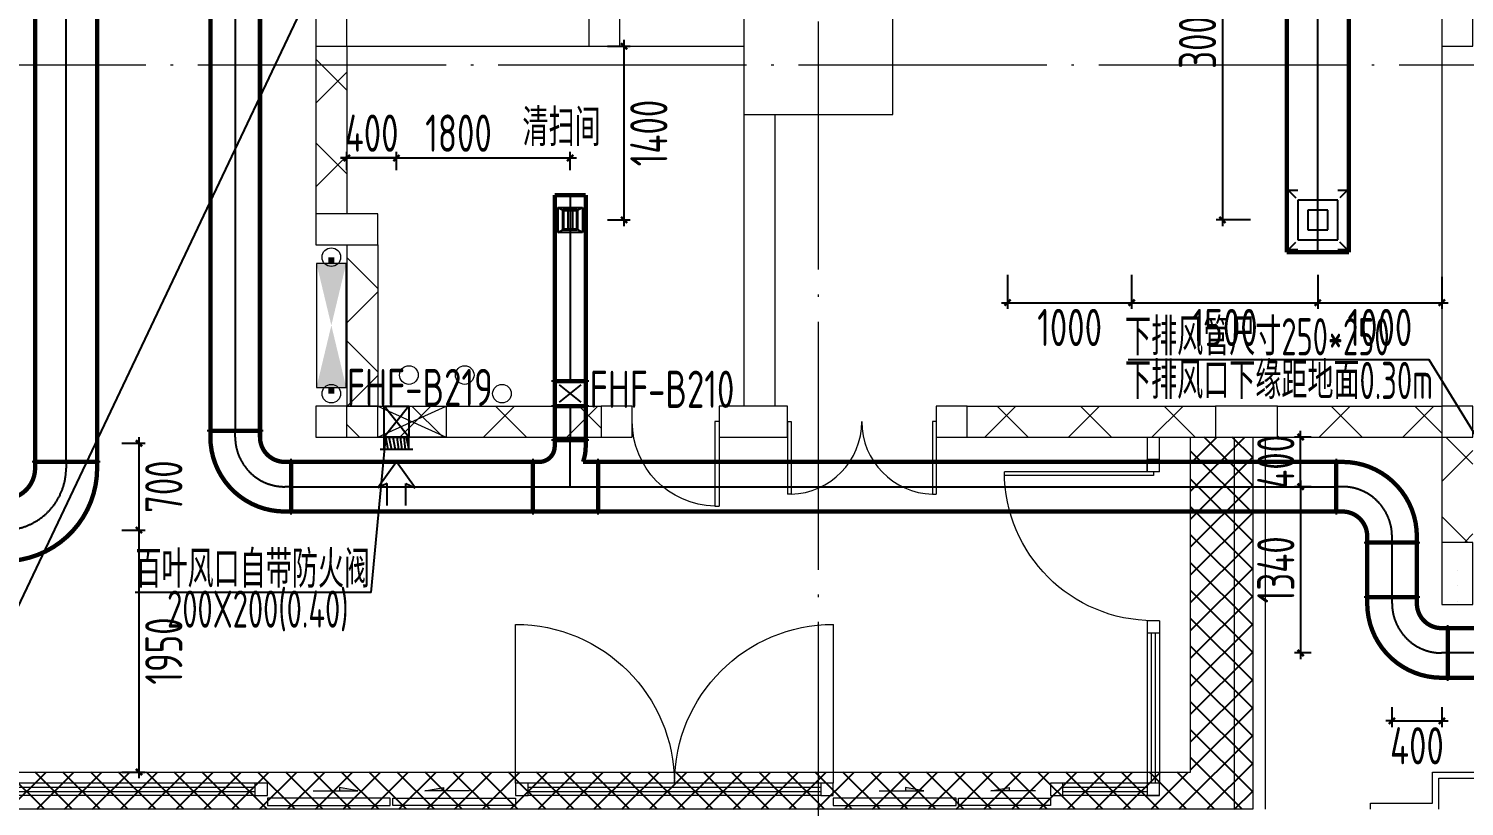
# Model space of a CAD drawing. Extents: x 4 to 13611208, y -605838 to 574722.
# Drawn here: x 13432533 to 13444103, y -14936 to -8669 of the extents above; entities that cross this region are included whole.
import ezdxf

# ---------------------------------------------------------------- set-up
doc = ezdxf.new("R2010")
doc.units = 0
doc.header["$LTSCALE"] = 1000
doc.header["$MEASUREMENT"] = 0
doc.linetypes.add('CENTER2', pattern=[28.575, 19.05, -3.175, 3.175, -3.175])
doc.linetypes.add('DOTE', pattern=[2.42, 2, -0.2, 0.02, -0.2])
doc.layers.add('0标记', color=1, linetype='Continuous', plot=False)
for name, color, linetype in [('DUCT-K-P中心线', 5, 'CENTER2'), ('DUCT-K-P标注', 7, 'Continuous'), ('DUCT-K-P法兰', 2, 'Continuous'), ('DUCT-K-P管', 191, 'Continuous'), ('DUCT-K-P管端线', 2, 'Continuous'), ('DUCT-K-S中心线', 5, 'CENTER2'), ('DUCT-K-S标注', 7, 'Continuous'), ('DUCT-K-S管', 40, 'Continuous'), ('DUCT-K-S风口', 7, 'Continuous'), ('DUCT-X-P中心线', 5, 'CENTER2'), ('DUCT-X-P标注', 7, 'Continuous'), ('DUCT-X-P法兰', 2, 'Continuous'), ('DUCT-X-P管', 31, 'Continuous'), ('DUCT-X-P管端线', 2, 'Continuous'), ('DUCT-X-P阀门', 7, 'Continuous'), ('DUCT-X-P风口', 7, 'Continuous'), ('DUCT-X-S标注', 7, 'Continuous'), ('DUCT-X-S风口', 7, 'Continuous')]:
    doc.layers.add(name, color=color, linetype=linetype)
for name, color, linetype, lineweight in [('GPS-消防', 8, 'Continuous', 13), ('PSD', 8, 'Continuous', 5), ('建筑底图', 8, 'Continuous', 13)]:
    doc.layers.add(name, color=color, linetype=linetype, lineweight=lineweight)
doc.styles.add('C', font='HZTXT_E', dxfattribs={"width": 0.7, "bigfont": 'HZTXT'})
doc.styles.add('du', font='gbenor.shx', dxfattribs={"width": 0.8, "bigfont": 'hztxt.shx'})
doc.dimstyles.new('67', dxfattribs={"dimscale": 100, "dimtxt": 3, "dimasz": 0.5, "dimexe": 0.5, "dimexo": 2, "dimgap": 0.5, "dimtad": 2, "dimdec": 0, "dimrnd": 5, "dimzin": 0, "dimdsep": 46, "dimtxsty": 'du', "dimblk": 'ARCHTICK', "dimcen": 0, "dimdle": 0.5, "dimclrd": 256, "dimclre": 256, "dimclrt": 256, "dimazin": 0, "dimtfac": 1, "dimtdec": 0, "dimtix": 1, "dimtmove": 2, "dimatfit": 3, "dimfxl": 100, "dimtolj": 1, "dimtzin": 0, "dimlwd": -1, "dimlwe": -1, "dimarcsym": 0})
pattern_1 = [(45, (0, 0), (-336.759605, 336.759605), []), (135, (0, 0), (-336.759605, -336.759605), [])]

# ---------------------------------------------------------------- blocks, each defined once
blk = doc.blocks.new('A$C73EC19F2')
at = {"layer": 'GPS-消防'}
h = blk.add_hatch(color=256, dxfattribs=at)
h.paths.add_polyline_path([(-120, 0), (0, 500), (-240, 500)])
h.paths.add_polyline_path([(-240, -500), (0, -500), (-120, 0)])
blk.add_lwpolyline([(-240, 500), (-240, -500), (0, -500), (0, 500)], close=True, dxfattribs=at)
at = {"layer": 'GPS-消防', "const_width": 50}
for points in [[(-120, 500), (-120, 550)], [(-120, -550), (-120, -500)]]:
    blk.add_lwpolyline(points, dxfattribs=at)
at = {"layer": 'GPS-消防'}
for centre in [(-120, 550), (-120, -550)]:
    blk.add_circle(centre, 75, dxfattribs=at)
blk = doc.blocks.new('新块')
at = {"layer": 'PSD', "color": 8}
for p, q in [((-1630, 60), (-1270, 60)), ((-1270, 60), (-1418, 34)), ((-1418, 34), (-1418, 60)), ((-730, 60), (-582, 34)), ((-370, 60), (-730, 60)), ((-582, 34), (-582, 60))]:
    blk.add_line(p, q, dxfattribs=at)
for points in [[(-2000, 180), (-1010, 180), (-1010, 120), (-2000, 120)], [(0, 180), (-990, 180), (-990, 120), (0, 120)]]:
    blk.add_lwpolyline(points, close=True, dxfattribs=at)
for points in [[(-1418, 34), (-1418, 60), (-1270, 60)], [(-582, 34), (-582, 60), (-730, 60)]]:
    blk.add_solid(points, dxfattribs=at)
blk = doc.blocks.new('PSD')
at = {"layer": 'PSD', "color": 8}
for p, q in [((131442, 4268), (129082, 4268)), ((129082, 4235), (131442, 4235)), ((129082, 4201), (131442, 4201)), ((131442, 4168), (129082, 4168)), ((133542, 4168), (133542, 2888)), ((136002, 4268), (133642, 4268)), ((133642, 4235), (136002, 4235)), ((133642, 4201), (136002, 4201)), ((136002, 4168), (133642, 4168)), ((136103, 4168), (136103, 2888)), ((136472, 4228), (136832, 4228)), ((136685, 4202), (136685, 4228)), ((136832, 4228), (136685, 4202)), ((137732, 4228), (137372, 4228)), ((137372, 4228), (137520, 4202)), ((137520, 4202), (137520, 4228)), ((138732, 4268), (137953, 4268)), ((137953, 4235), (138632, 4235)), ((137953, 4201), (138632, 4201)), ((138732, 4168), (137953, 4168)), ((138632, 2860), (138632, 4168)), ((138666, 4168), (138666, 2958)), ((138699, 4168), (138699, 2958)), ((138732, 2860), (138732, 4168)), ((138732, 2958), (138632, 2958)), ((138632, 2858), (138632, 2958)), ((138732, 2858), (138732, 2958)), ((138732, 2858), (138632, 2858)), ((138682, 1658), (137482, 1658)), ((138682, 1689), (137483, 1689)), ((138632, 1658), (138632, 1558)), ((138732, 1658), (138632, 1658)), ((138632, 1378), (138632, 1658)), ((138732, 1658), (138632, 1658)), ((138682, 1658), (138682, 1689)), ((138732, 1658), (138732, 1558)), ((138732, 1658), (138732, 1378)), ((138732, 1558), (138632, 1558))]:
    blk.add_line(p, q, dxfattribs=at)
for points in [[(136102, 4348), (137092, 4348), (137092, 4288), (136102, 4288)], [(137852, 4348), (137112, 4348), (137112, 4288), (137852, 4288)], [(131542, 4168), (131442, 4168), (131442, 4268), (131542, 4268)], [(133643, 4168), (133542, 4168), (133542, 4268), (133643, 4268)], [(136102, 4168), (136002, 4168), (136002, 4268), (136102, 4268)], [(137953, 4168), (137852, 4168), (137852, 4268), (137953, 4268)], [(138732, 4168), (138632, 4168), (138632, 4268), (138732, 4268)]]:
    blk.add_lwpolyline(points, close=True, dxfattribs=at)
for centre, radius, start, end in [((133542, 4168), 1280, 270, 0), ((136103, 4168), 1280, 180, 270), ((138682, 1658), 1200, 90, 180)]:
    blk.add_arc(centre, radius, start, end, dxfattribs=at)
for points in [[(136685, 4202), (136685, 4228), (136832, 4228)], [(137520, 4202), (137520, 4228), (137372, 4228)]]:
    blk.add_solid(points, dxfattribs=at)
at = {"color": 8, "xscale": -1}
blk.add_blockref('新块', (131542, 4168), dxfattribs=at)
blk = doc.blocks.new('$DorLib2D$00000002')
for p, q in [((-0.5, 0), (-0.5, 0.4875)), ((-0.475, 0.4875), (-0.5, 0.4875)), ((-0.475, 0), (-0.475, 0.4875)), ((0.475, 0), (0.475, 0.4875)), ((0.475, 0.4875), (0.5, 0.4875)), ((0.5, 0), (0.5, 0.4875)), ((-0.5, 0), (-0.475, 0)), ((0.5, 0), (0.475, 0))]:
    blk.add_line(p, q)
at = {"lineweight": 13}
for centre, start, end in [((-0.4875, 0), 0, 88.53072), ((0.4875, 0), 91.46928, 180)]:
    blk.add_arc(centre, 0.4875, start, end, dxfattribs=at)
blk = doc.blocks.new('_FZH')
blk.add_lwpolyline([(-0.5, -0.5), (0.5, -0.5), (0.5, 0.5), (-0.5, 0.5)], close=True)
blk = doc.blocks.new('$DorLib2D$00000001')
for p, q in [((0.45, 0.975), (0.5, 0.975)), ((0.45, 0), (0.45, 0.975)), ((0.5, 0), (0.5, 0.975)), ((0.5, 0), (0.45, 0))]:
    blk.add_line(p, q)
at = {"lineweight": 13}
blk.add_arc((0.475, 0), 0.975, 91.4693, 180, dxfattribs=at)
blk = doc.blocks.new('_ArchTick')
at = {"color": 0, "linetype": 'ByBlock', "const_width": 0.4}
blk.add_lwpolyline([(-0.5, -0.5), (0.5, 0.5)], dxfattribs=at)
blk = doc.blocks.new('*D154')
at = {"layer": 'DUCT-X-P标注', "transparency": 16777216}
for p, q in [((13435097, -9711), (13435047, -9711)), ((13435097, -9810), (13435097, -9661)), ((13435497, -9711), (13435097, -9711)), ((13435497, -9810), (13435497, -9661)), ((13435497, -9711), (13435547, -9711))]:
    blk.add_line(p, q, dxfattribs=at)
at = {"layer": 'DUCT-X-P标注', "transparency": 16777216, "xscale": 50, "yscale": 50, "zscale": 50}
blk.add_blockref('_ArchTick', (13435097, -9711), dxfattribs=at)
at = {"layer": 'DUCT-X-P标注', "transparency": 16777216, "xscale": 50, "yscale": 50, "zscale": 50, "rotation": 180}
blk.add_blockref('_ArchTick', (13435497, -9711), dxfattribs=at)
at = {"layer": 'DUCT-X-P标注', "transparency": 16777216, "insert": (13435297, -9511), "char_height": 300, "attachment_point": 5, "style": 'du'}
blk.add_mtext('\\A1;400', dxfattribs=at)
blk = doc.blocks.new('*D155')
at = {"layer": 'DUCT-X-P标注', "transparency": 16777216}
for p, q in [((13437331, -10260), (13437331, -8760)), ((13437197, -8810), (13437381, -8810)), ((13437197, -10210), (13437381, -10210))]:
    blk.add_line(p, q, dxfattribs=at)
at = {"layer": 'DUCT-X-P标注', "transparency": 16777216, "xscale": 50, "yscale": 50, "zscale": 50}
for p, rotation in [((13437331, -8810), 90), ((13437331, -10210), 270)]:
    blk.add_blockref('_ArchTick', p, dxfattribs=dict(at, rotation=rotation))
at = {"layer": 'DUCT-X-P标注', "transparency": 16777216, "insert": (13437531, -9510), "char_height": 300, "attachment_point": 5, "rotation": 90, "style": 'du'}
blk.add_mtext('\\A1;1400', dxfattribs=at)
blk = doc.blocks.new('*D691')
at = {"layer": 'DUCT-X-P标注', "transparency": 16777216}
for p, q in [((13435047, -9711), (13436947, -9711)), ((13435097, -9810), (13435097, -9661)), ((13436897, -9810), (13436897, -9661))]:
    blk.add_line(p, q, dxfattribs=at)
at = {"layer": 'DUCT-X-P标注', "transparency": 16777216, "xscale": 50, "yscale": 50, "zscale": 50, "rotation": 180}
blk.add_blockref('_ArchTick', (13435097, -9711), dxfattribs=at)
at = {"layer": 'DUCT-X-P标注', "transparency": 16777216, "xscale": 50, "yscale": 50, "zscale": 50}
blk.add_blockref('_ArchTick', (13436897, -9711), dxfattribs=at)
at = {"layer": 'DUCT-X-P标注', "transparency": 16777216, "insert": (13435997, -9511), "char_height": 300, "attachment_point": 5, "style": 'du'}
blk.add_mtext('\\A1;1800', dxfattribs=at)
blk = doc.blocks.new('*D692')
at = {"layer": 'DUCT-X-P标注', "transparency": 16777216}
for p, q in [((13442784, -11960), (13442784, -11910)), ((13442870, -11960), (13442734, -11960)), ((13442784, -12360), (13442784, -11960)), ((13442870, -12360), (13442734, -12360)), ((13442784, -12360), (13442784, -12410))]:
    blk.add_line(p, q, dxfattribs=at)
at = {"layer": 'DUCT-X-P标注', "transparency": 16777216, "xscale": 50, "yscale": 50, "zscale": 50}
for p, rotation in [((13442784, -11960), 270), ((13442784, -12360), 90)]:
    blk.add_blockref('_ArchTick', p, dxfattribs=dict(at, rotation=rotation))
at = {"layer": 'DUCT-X-P标注', "transparency": 16777216, "insert": (13442584, -12160), "char_height": 300, "attachment_point": 5, "rotation": 90, "style": 'du'}
blk.add_mtext('\\A1;400', dxfattribs=at)
blk = doc.blocks.new('*D693')
at = {"layer": 'DUCT-X-P标注', "transparency": 16777216}
for p, q in [((13442870, -12360), (13442734, -12360)), ((13442784, -12310), (13442784, -13750)), ((13442870, -13700), (13442734, -13700))]:
    blk.add_line(p, q, dxfattribs=at)
at = {"layer": 'DUCT-X-P标注', "transparency": 16777216, "xscale": 50, "yscale": 50, "zscale": 50}
for p, rotation in [((13442784, -12360), 90), ((13442784, -13700), 270)]:
    blk.add_blockref('_ArchTick', p, dxfattribs=dict(at, rotation=rotation))
at = {"layer": 'DUCT-X-P标注', "transparency": 16777216, "insert": (13442584, -13030), "char_height": 300, "attachment_point": 5, "rotation": 90, "style": 'du'}
blk.add_mtext('\\A1;1340', dxfattribs=at)
blk = doc.blocks.new('*D694')
at = {"layer": 'DUCT-X-P标注', "transparency": 16777216}
for p, q in [((13443520, -14137), (13443520, -14298)), ((13443922, -14137), (13443922, -14298)), ((13443520, -14248), (13443470, -14248)), ((13443520, -14248), (13443922, -14248)), ((13443922, -14248), (13443972, -14248))]:
    blk.add_line(p, q, dxfattribs=at)
at = {"layer": 'DUCT-X-P标注', "transparency": 16777216, "xscale": 50, "yscale": 50, "zscale": 50}
blk.add_blockref('_ArchTick', (13443520, -14248), dxfattribs=at)
at = {"layer": 'DUCT-X-P标注', "transparency": 16777216, "xscale": 50, "yscale": 50, "zscale": 50, "rotation": 180}
blk.add_blockref('_ArchTick', (13443922, -14248), dxfattribs=at)
at = {"layer": 'DUCT-X-P标注', "transparency": 16777216, "insert": (13443721, -14448), "char_height": 300, "attachment_point": 5, "style": 'du'}
blk.add_mtext('\\A1;400', dxfattribs=at)
blk = doc.blocks.new('*D701')
at = {"layer": 'DUCT-K-P标注', "transparency": 16777216}
for p, q in [((13433285, -12010), (13433472, -12010)), ((13433422, -11960), (13433422, -12760)), ((13433285, -12710), (13433472, -12710))]:
    blk.add_line(p, q, dxfattribs=at)
at = {"layer": 'DUCT-K-P标注', "transparency": 16777216, "xscale": 50, "yscale": 50, "zscale": 50}
for p, rotation in [((13433422, -12010), 90), ((13433422, -12710), 270)]:
    blk.add_blockref('_ArchTick', p, dxfattribs=dict(at, rotation=rotation))
at = {"layer": 'DUCT-K-P标注', "transparency": 16777216, "insert": (13433622, -12360), "char_height": 300, "attachment_point": 5, "rotation": 90, "style": 'du'}
blk.add_mtext('\\A1;700', dxfattribs=at)
blk = doc.blocks.new('*D702')
at = {"layer": 'DUCT-K-P标注', "transparency": 16777216}
for p, q in [((13433285, -12710), (13433472, -12710)), ((13433422, -12660), (13433422, -14710)), ((13433285, -14660), (13433472, -14660))]:
    blk.add_line(p, q, dxfattribs=at)
at = {"layer": 'DUCT-K-P标注', "transparency": 16777216, "xscale": 50, "yscale": 50, "zscale": 50}
for p, rotation in [((13433422, -12710), 90), ((13433422, -14660), 270)]:
    blk.add_blockref('_ArchTick', p, dxfattribs=dict(at, rotation=rotation))
at = {"layer": 'DUCT-K-P标注', "transparency": 16777216, "insert": (13433622, -13685), "char_height": 300, "attachment_point": 5, "rotation": 90, "style": 'du'}
blk.add_mtext('\\A1;1950', dxfattribs=at)
blk = doc.blocks.new('*D708')
at = {"layer": 'DUCT-K-S标注', "transparency": 16777216}
for p, q in [((13440422, -10654), (13440422, -10927)), ((13441422, -10654), (13441422, -10927)), ((13440372, -10877), (13441472, -10877))]:
    blk.add_line(p, q, dxfattribs=at)
at = {"layer": 'DUCT-K-S标注', "transparency": 16777216, "xscale": 50, "yscale": 50, "zscale": 50, "rotation": 180}
blk.add_blockref('_ArchTick', (13440422, -10877), dxfattribs=at)
at = {"layer": 'DUCT-K-S标注', "transparency": 16777216, "xscale": 50, "yscale": 50, "zscale": 50}
blk.add_blockref('_ArchTick', (13441422, -10877), dxfattribs=at)
at = {"layer": 'DUCT-K-S标注', "transparency": 16777216, "insert": (13440922, -11077), "char_height": 300, "attachment_point": 5, "style": 'du'}
blk.add_mtext('\\A1;1000', dxfattribs=at)
blk = doc.blocks.new('*D709')
at = {"layer": 'DUCT-K-S标注', "transparency": 16777216}
for p, q in [((13441422, -10654), (13441422, -10927)), ((13442922, -10654), (13442922, -10927)), ((13441372, -10877), (13442972, -10877))]:
    blk.add_line(p, q, dxfattribs=at)
at = {"layer": 'DUCT-K-S标注', "transparency": 16777216, "xscale": 50, "yscale": 50, "zscale": 50, "rotation": 180}
blk.add_blockref('_ArchTick', (13441422, -10877), dxfattribs=at)
at = {"layer": 'DUCT-K-S标注', "transparency": 16777216, "xscale": 50, "yscale": 50, "zscale": 50}
blk.add_blockref('_ArchTick', (13442922, -10877), dxfattribs=at)
at = {"layer": 'DUCT-K-S标注', "transparency": 16777216, "insert": (13442172, -11077), "char_height": 300, "attachment_point": 5, "style": 'du'}
blk.add_mtext('\\A1;1500', dxfattribs=at)
blk = doc.blocks.new('*D2071')
at = {"layer": 'DUCT-K-S标注', "transparency": 16777216}
for p, q in [((13442922, -10670), (13442922, -10927)), ((13443922, -10670), (13443922, -10927)), ((13442872, -10877), (13443972, -10877))]:
    blk.add_line(p, q, dxfattribs=at)
at = {"layer": 'DUCT-K-S标注', "transparency": 16777216, "xscale": 50, "yscale": 50, "zscale": 50, "rotation": 180}
blk.add_blockref('_ArchTick', (13442922, -10877), dxfattribs=at)
at = {"layer": 'DUCT-K-S标注', "transparency": 16777216, "xscale": 50, "yscale": 50, "zscale": 50}
blk.add_blockref('_ArchTick', (13443922, -10877), dxfattribs=at)
at = {"layer": 'DUCT-K-S标注', "transparency": 16777216, "insert": (13443422, -11077), "char_height": 300, "attachment_point": 5, "style": 'du'}
blk.add_mtext('\\A1;1000', dxfattribs=at)
blk = doc.blocks.new('*D2073')
at = {"layer": 'DUCT-K-S标注', "transparency": 16777216}
for p, q in [((13442153, -7160), (13442153, -10260)), ((13442379, -7210), (13442103, -7210)), ((13442379, -10210), (13442103, -10210))]:
    blk.add_line(p, q, dxfattribs=at)
at = {"layer": 'DUCT-K-S标注', "transparency": 16777216, "xscale": 50, "yscale": 50, "zscale": 50}
for p, rotation in [((13442153, -7210), 90), ((13442153, -10210), 270)]:
    blk.add_blockref('_ArchTick', p, dxfattribs=dict(at, rotation=rotation))
at = {"layer": 'DUCT-K-S标注', "transparency": 16777216, "insert": (13441953, -8710), "char_height": 300, "attachment_point": 5, "rotation": 90, "style": 'du'}
blk.add_mtext('\\A1;3000', dxfattribs=at)
blk = doc.blocks.new('$风口$00000108')
for p, q in [((-250, 135), (-190, 75)), ((-250, -135), (-250, 135)), ((200, 25), (-190, 25)), ((250, 135), (200, 75)), ((250, 135), (250, -135)), ((-250, -135), (-190, -75)), ((250, -135), (-250, -135)), ((200, -25), (-190, -25)), ((200, -75), (250, -135))]:
    blk.add_line(p, q)
at = {"linetype": 'Continuous'}
blk.add_line((250, 135), (-250, 135), dxfattribs=at)
at = {"lineweight": 40}
for p, q in [((-190, 75), (200, 75)), ((-190, -75), (-190, 75)), ((200, 75), (200, -75)), ((-190, -75), (200, -75))]:
    blk.add_line(p, q, dxfattribs=at)
blk = doc.blocks.new('$风口$00000149')
for p, q in [((100, 262), (100, -262)), ((408, 301), (200, 0)), ((373, 150), (408, 301)), ((0, -200), (0, 200)), ((0, 158), (100, 200)), ((100, 200), (0, 200)), ((0, 118), (100, 140)), ((552, 150), (373, 150)), ((0, 58), (100, 85)), ((0, 3), (100, 31)), ((200, 0), (408, -301)), ((0, -61), (100, -23)), ((0, -123), (100, -78)), ((100, -132), (0, -174)), ((100, -200), (0, -200)), ((552, -150), (373, -150)), ((373, -150), (408, -301))]:
    blk.add_line(p, q)
blk = doc.blocks.new('$风口$00000060')
for p, q in [((-300, 300), (-200, 300)), ((-300, 200), (-300, 300)), ((-300, 300), (-223, 223)), ((200, 300), (300, 300)), ((300, 300), (223, 223)), ((300, 300), (300, 200)), ((-300, -300), (-300, -200)), ((-300, -300), (-223, -223)), ((300, -300), (223, -223)), ((300, -200), (300, -300)), ((-200, -300), (-300, -300)), ((300, -300), (200, -300))]:
    blk.add_line(p, q)
at = {"color": 0}
for p, q in [((-200, 200), (-200, -200)), ((200, 200), (-200, 200)), ((200, -200), (200, 200)), ((-100, 100), (-100, -100)), ((100, 100), (-100, 100)), ((100, -100), (100, 100)), ((-100, -100), (100, -100)), ((-200, -200), (200, -200))]:
    blk.add_line(p, q, dxfattribs=at)

msp = doc.modelspace()

# ---------------------------------------------------------------- hatches: boundary and pattern name
at = {"layer": '建筑底图'}
h = msp.add_hatch(dxfattribs=at)
h.set_pattern_fill('ANSI37', color=8, scale=300, style=0)
h.set_pattern_definition(pattern_1)
h.paths.add_polyline_path([(13434847.4, -10160.3), (13435097.4, -10160.3), (13435097.4, -8810.3), (13434847.4, -8810.3)])
h = msp.add_hatch(dxfattribs=at)
h.set_pattern_fill('ANSI37', color=8, scale=300, style=0)
h.set_pattern_definition(pattern_1)
h.paths.add_polyline_path([(13435347.4, -10410.3), (13435097.4, -10410.3), (13435097.4, -11710.3), (13435347.4, -11710.3)])
h = msp.add_hatch(dxfattribs=at)
h.set_pattern_fill('ANSI37', color=8, scale=300, style=0)
h.set_pattern_definition(pattern_1)
h.paths.add_polyline_path([(13437147.4, -11960.3), (13437147.4, -11710.3), (13435097.4, -11710.3), (13435097.4, -11960.3)])
h = msp.add_hatch(dxfattribs=at)
h.set_pattern_fill('ANSI37', color=8, scale=300, style=0)
h.set_pattern_definition(pattern_1)
h.paths.add_polyline_path([(13442347.4, -11960.3), (13442097.4, -11960.3), (13442097.4, -11710.3), (13440097.4, -11710.3), (13440097.4, -11960.3)])
h = msp.add_hatch(dxfattribs=at)
h.set_pattern_fill('ANSI37', color=8, scale=300, style=0)
h.set_pattern_definition(pattern_1)
h.paths.add_polyline_path([(13443922.4, -11960.3), (13443922.4, -11710.3), (13442597.4, -11710.3), (13442597.4, -11960.3)])
at = {"layer": '建筑底图', "lineweight": -3}
h = msp.add_hatch(dxfattribs=at)
h.set_pattern_fill('ANSI37', color=8, scale=100, style=0)
h.set_pattern_definition([(45, (793255.26, 9e-08), (-112.2532016, 112.2532015), []), (135, (793255.26, 9e-08), (-112.2532015, -112.2532016), [])])
h.paths.add_polyline_path([(13305897.4, -11960.3), (13305897.4, -14660.3), (13441897.4, -14660.3), (13441897.4, -11960.3), (13442397.4, -11960.3), (13442397.4, -14960.3), (13305397.4, -14960.3), (13305397.4, -11960.3)])
at = {"layer": '建筑底图'}
h = msp.add_hatch(dxfattribs=at)
h.set_pattern_fill('ANSI37', color=8, scale=300, style=0)
h.set_pattern_definition(pattern_1)
h.paths.add_polyline_path([(13443922.4, -12810.3), (13444172.4, -12810.3), (13444172.4, -11960.3), (13443922.4, -11960.3)])

# ---------------------------------------------------------------- linework, layer by layer
at = {"layer": '0标记'}
msp.add_lwpolyline([(13431991.1, -14284.5), (13455512.2, 35285.1), (13429713.2, -2035.8)], dxfattribs=at)
at = {"layer": 'DUCT-K-P中心线'}
for p, q in [((13432835, -12160.1), (13432835, -6060.5)), ((13432835, -12160.3), (13432835, -12210.3))]:
    msp.add_line(p, q, dxfattribs=at)
msp.add_arc((13432335, -12210.3), 500, 270, 0, dxfattribs=at)
at = {"layer": 'DUCT-K-P法兰'}
msp.add_line((13433110, -12160.2), (13432560, -12160.2), dxfattribs=at)
at = {"layer": 'DUCT-K-P法兰', "color": 18, "true_color": 0x000000}
for p in [(13432835, -12160.1, 3725), (13432835, -12160.3, 3725)]:
    msp.add_point(p, dxfattribs=at)
at = {"layer": 'DUCT-K-P管', "const_width": 35}
for points in [[(13432585, -6060.5), (13432585, -12160.1)], [(13433085, -12160.1), (13433085, -6060.5)], [(13432585, -12160.1), (13433085, -12160.1)], [(13432585, -12210.3), (13432585, -12160.3)], [(13433085, -12160.3), (13433085, -12210.3)]]:
    msp.add_lwpolyline(points, dxfattribs=at)
at = {"layer": 'DUCT-K-P管', "extrusion": (0, 0, -1), "const_width": 35}
for points in [[(-13433085, -12210.3, 0.4142136), (-13432335, -12960.3)], [(-13432585, -12210.3, 0.4142136), (-13432335, -12460.3)]]:
    msp.add_lwpolyline(points, format="xyb", dxfattribs=at)
at = {"layer": 'DUCT-K-P管', "color": 18, "true_color": 0x000000}
msp.add_point((13432835, -12160.3, 3725), dxfattribs=at)
at = {"layer": 'DUCT-K-P管端线'}
msp.add_line((13433085, -12160.3), (13432585, -12160.3), dxfattribs=at)
at = {"layer": 'DUCT-K-S中心线'}
msp.add_line((13442922.4, -10470.3), (13442922.4, -6410.7), dxfattribs=at)
at = {"layer": 'DUCT-K-S管', "const_width": 35}
for points in [[(13442672.4, -6410.7), (13442672.4, -10470.3)], [(13443172.4, -10470.3), (13443172.4, -6410.7)], [(13442672.4, -10470.3), (13443172.4, -10470.3)]]:
    msp.add_lwpolyline(points, dxfattribs=at)
at = {"layer": 'DUCT-X-P中心线'}
for p, q in [((13434197.4, -6560), (13434197.4, -11910.1)), ((13436897.4, -10010.3), (13436897.4, -11509.9)), ((13436897.4, -11710.3), (13436897.4, -11985.1)), ((13434197.4, -11960.3), (13434197.4, -11910.3)), ((13436897.4, -12360.3), (13436897.4, -11985.3)), ((13434647.4, -12360.3), (13434597.4, -12360.3)), ((13434647.6, -12360.3), (13436597.2, -12360.3)), ((13436597.4, -12360.3), (13436897.4, -12360.3)), ((13436897.4, -12360.3), (13437122.4, -12360.3)), ((13437122.6, -12360.3), (13443070.2, -12360.3)), ((13443120.4, -12360.3), (13443070.4, -12360.3)), ((13443520.4, -12810.3), (13443520.4, -12760.3)), ((13443520.4, -13250.1), (13443520.4, -12810.5)), ((13443520.4, -13300.3), (13443520.4, -13250.3)), ((13443970.4, -13700.3), (13443920.4, -13700.3)), ((13445802.2, -13700.3), (13443970.6, -13700.3))]:
    msp.add_line(p, q, dxfattribs=at)
for centre, start, end in [((13434597.4, -11960.3), 180, 270), ((13443120.4, -12760.3), 360, 90), ((13443920.4, -13300.3), 180, 270)]:
    msp.add_arc(centre, 400, start, end, dxfattribs=at)
at = {"layer": 'DUCT-X-P标注'}
msp.add_lwpolyline([(13444372.4, -12237), (13443820.4, -11339), (13441392.9, -11339)], dxfattribs=at)
at = {"layer": 'DUCT-X-P法兰'}
for p, q in [((13437047.4, -11510), (13436747.4, -11510)), ((13437047.4, -11710.2), (13436747.4, -11710.2)), ((13434422.4, -11910.2), (13433972.4, -11910.2)), ((13437047.4, -11985.2), (13436747.4, -11985.2)), ((13434647.5, -12585.3), (13434647.5, -12135.3)), ((13436597.3, -12135.3), (13436597.3, -12585.3)), ((13437122.5, -12585.3), (13437122.5, -12135.3)), ((13443070.3, -12135.3), (13443070.3, -12585.3)), ((13443295.4, -12810.4), (13443745.4, -12810.4)), ((13443745.4, -13250.2), (13443295.4, -13250.2)), ((13443970.5, -13925.3), (13443970.5, -13475.3))]:
    msp.add_line(p, q, dxfattribs=at)
at = {"layer": 'DUCT-X-P法兰', "color": 18, "true_color": 0x000000}
for p in [(13436897.4, -11509.9, 3300), (13436897.4, -11510.1, 3300), (13436897.4, -11710.1, 3300), (13436897.4, -11710.3, 3300), (13434197.4, -11910.1, 3300), (13434197.4, -11910.3, 3300), (13436897.4, -11985.1, 3300), (13436897.4, -11985.3, 3300), (13434647.4, -12360.3, 3300), (13434647.6, -12360.3, 3300), (13436597.2, -12360.3, 3300), (13436597.4, -12360.3, 3300), (13437122.4, -12360.3, 3300), (13437122.6, -12360.3, 3300), (13443070.2, -12360.3, 3300), (13443070.4, -12360.3, 3300), (13443520.4, -12810.3, 3300), (13443520.4, -12810.5, 3300), (13443520.4, -13250.1, 3300), (13443520.4, -13250.3, 3300), (13443970.4, -13700.3, 3300), (13443970.6, -13700.3, 3300)]:
    msp.add_point(p, dxfattribs=at)
at = {"layer": 'DUCT-X-P管', "const_width": 35}
for points in [[(13433997.4, -6560), (13433997.4, -11910.1)], [(13434397.4, -11910.1), (13434397.4, -6560)], [(13436772.4, -10010.3), (13436772.4, -11509.9)], [(13437022.4, -10010.3), (13436772.4, -10010.3)], [(13437022.4, -11509.9), (13437022.4, -10010.3)], [(13436772.4, -11509.9), (13437022.4, -11509.9)], [(13436772.4, -11710.1), (13436772.4, -11510.1)], [(13437022.4, -11510.1), (13437022.4, -11710.1)], [(13436772.4, -11710.3), (13436772.4, -11985.1)], [(13437022.4, -11710.3), (13436772.4, -11710.3)], [(13437022.4, -11985.1), (13437022.4, -11710.3)], [(13433997.4, -11910.1), (13434397.4, -11910.1)], [(13433997.4, -11960.3), (13433997.4, -11910.3)], [(13434397.4, -11910.3), (13434397.4, -11960.3)], [(13436772.4, -11985.1), (13437022.4, -11985.1)], [(13436772.4, -12035.3), (13436772.4, -11985.3)], [(13437022.4, -11985.3), (13437022.4, -12035.3)], [(13434597.4, -12160.3), (13434647.4, -12160.3)], [(13436597.2, -12160.3), (13434647.6, -12160.3)], [(13434647.6, -12160.3), (13434647.6, -12560.3)], [(13436597.2, -12560.3), (13436597.2, -12160.3)], [(13436597.4, -12160.3), (13436647.4, -12160.3)], [(13437000.9, -12160.3), (13437122.4, -12160.3)], [(13443070.2, -12160.3), (13437122.6, -12160.3)], [(13437122.6, -12160.3), (13437122.6, -12560.3)], [(13443070.2, -12560.3), (13443070.2, -12160.3)], [(13443120.4, -12160.3), (13443070.4, -12160.3)], [(13434647.4, -12560.3), (13434597.4, -12560.3)], [(13434647.6, -12560.3), (13436597.2, -12560.3)], [(13436647.4, -12560.3), (13436597.4, -12560.3)], [(13437122.4, -12560.3), (13436647.4, -12560.3)], [(13437122.6, -12560.3), (13443070.2, -12560.3)], [(13443070.4, -12560.3), (13443120.4, -12560.3)], [(13443320.4, -12760.3), (13443320.4, -12810.3)], [(13443720.4, -12810.5), (13443320.4, -12810.5)], [(13443320.4, -12810.5), (13443320.4, -13250.1)], [(13443720.4, -12810.3), (13443720.4, -12760.3)], [(13443720.4, -13250.1), (13443720.4, -12810.5)], [(13443320.4, -13250.1), (13443720.4, -13250.1)], [(13443320.4, -13300.3), (13443320.4, -13250.3)], [(13443720.4, -13250.3), (13443720.4, -13300.3)], [(13443920.4, -13500.3), (13443970.4, -13500.3)], [(13445802.2, -13500.3), (13443970.6, -13500.3)], [(13443970.6, -13500.3), (13443970.6, -13900.3)], [(13443970.4, -13900.3), (13443920.4, -13900.3)], [(13443970.6, -13900.3), (13445802.2, -13900.3)]]:
    msp.add_lwpolyline(points, dxfattribs=at)
at = {"layer": 'DUCT-X-P管', "extrusion": (0, 0, -1), "const_width": 35}
for points in [[(-13434597.4, -12560.3, 0.4142136), (-13433997.4, -11960.3)], [(-13434597.4, -12160.3, 0.4142136), (-13434397.4, -11960.3)], [(-13437022.4, -12035.3, 0.0851642), (-13437000.9, -12160.3)], [(-13443920.4, -13900.3, 0.4142136), (-13443320.4, -13300.3)], [(-13443920.4, -13500.3, 0.4142136), (-13443720.4, -13300.3)]]:
    msp.add_lwpolyline(points, format="xyb", dxfattribs=at)
at = {"layer": 'DUCT-X-P管', "const_width": 35}
for points in [[(13436647.4, -12160.3, 0.4142136), (13436772.4, -12035.3)], [(13443720.4, -12760.3, 0.4142136), (13443120.4, -12160.3)], [(13443320.4, -12760.3, 0.4142136), (13443120.4, -12560.3)]]:
    msp.add_lwpolyline(points, format="xyb", dxfattribs=at)
at = {"layer": 'DUCT-X-P管', "color": 18, "true_color": 0x000000}
for p in [(13434197.4, -11910.3, 3300), (13436897.4, -11985.3, 3300), (13434647.4, -12360.3, 3300), (13436597.4, -12360.3, 3300), (13437122.4, -12360.3, 3300), (13443070.4, -12360.3, 3300), (13443520.4, -12810.3, 3300), (13443520.4, -13250.3, 3300), (13443970.4, -13700.3, 3300)]:
    msp.add_point(p, dxfattribs=at)
at = {"layer": 'DUCT-X-P管端线'}
for p, q in [((13437022.4, -11510.1), (13436772.4, -11510.1)), ((13437022.4, -11710.1), (13436772.4, -11710.1)), ((13433997.4, -11910.3), (13434397.4, -11910.3)), ((13436772.4, -11985.3), (13437022.4, -11985.3)), ((13434647.4, -12560.3), (13434647.4, -12160.3)), ((13436597.4, -12560.3), (13436597.4, -12160.3)), ((13437122.4, -12160.3), (13437122.4, -12560.3)), ((13443070.4, -12160.3), (13443070.4, -12560.3)), ((13443720.4, -12810.3), (13443320.4, -12810.3)), ((13443320.4, -13250.3), (13443720.4, -13250.3)), ((13443970.4, -13900.3), (13443970.4, -13500.3))]:
    msp.add_line(p, q, dxfattribs=at)
at = {"layer": 'DUCT-X-P阀门'}
for p, q in [((13436809.9, -11680.1), (13436984.8, -11540)), ((13436984.9, -11680.1), (13436809.9, -11540.1))]:
    msp.add_line(p, q, dxfattribs=at)
at = {"layer": 'DUCT-X-S标注', "color": 0}
for q in [(13435410.4, -11960.3, 3500), (13433391, -13212, -7535)]:
    msp.add_line((13435294.5, -13212, -7535), q, dxfattribs=at)
at = {"layer": 'DUCT-X-S风口'}
for points in [[(13435597.4, -11710.3), (13435397.3, -11960.3)], [(13435597.5, -11960.3), (13435397.4, -11710.3)]]:
    msp.add_lwpolyline(points, dxfattribs=at)
msp.add_lwpolyline([(13435397.4, -11960.3), (13435397.4, -11710.3), (13435597.4, -11710.3), (13435597.4, -11960.3)], close=True, dxfattribs=at)
at = {"layer": '建筑底图', "color": 8, "linetype": 'DOTE'}
for p, q in [((13438897.4, -22710.3), (13438897.4, 3889.7)), ((13119297.4, -8960.3), (13476260, -8960.3))]:
    msp.add_line(p, q, dxfattribs=at)
at = {"layer": '建筑底图', "color": 8}
for p, q in [((13434847.4, -8810.3), (13434847.4, -10160.3)), ((13435097.4, -8810.3), (13435097.4, -10160.3)), ((13435097.4, -8810.3), (13437047.4, -8810.3)), ((13437297.4, -8810.3), (13438297.4, -8810.3)), ((13443922.4, -8810.3), (13443922.4, -11710.3)), ((13438297.4, -9360.3), (13438297.4, -11710.3)), ((13438547.4, -9360.3), (13438547.4, -11710.3)), ((13435097.4, -10410.3), (13435097.4, -11710.3)), ((13435347.4, -10410.3), (13435347.4, -11710.3)), ((13435097.4, -11710.3), (13437147.4, -11710.3)), ((13435347.4, -11710.3), (13435097.4, -11710.3)), ((13440097.4, -11710.3), (13442097.4, -11710.3)), ((13442597.4, -11710.3), (13443922.4, -11710.3)), ((13435097.4, -11960.3), (13437147.4, -11960.3)), ((13440097.4, -11960.3), (13442097.4, -11960.3)), ((13442597.4, -11960.3), (13443922.4, -11960.3)), ((13443922.4, -11960.3), (13443922.4, -12810.3)), ((13444047.4, -13035.3), (13444047.4, -13035.3)), ((13444047.4, -13160.3), (13444047.4, -13160.3)), ((13444047.4, -13285.3), (13444047.4, -13285.3)), ((13443897.4, -14710.3), (13465597.4, -14710.3)), ((13443897.4, -14960.3), (13443897.4, -14710.3))]:
    msp.add_line(p, q, dxfattribs=at)
at = {"layer": '建筑底图', "color": 8, "linetype": 'ByBlock', "ltscale": 0.5}
for p, q in [((13442247.4, -11960.3), (13442247.4, -14960.3)), ((13442497.4, -11960.3), (13442497.4, -14960.3))]:
    msp.add_line(p, q, dxfattribs=at)
at = {"layer": '建筑底图', "color": 8, "linetype": 'Continuous'}
for p, q in [((13443847.4, -14660.3), (13464547.4, -14660.3)), ((13443847.4, -14910.3), (13443847.4, -14660.3)), ((13443347.4, -14960.3), (13443347.4, -14910.3)), ((13443347.4, -14910.3), (13443847.4, -14910.3))]:
    msp.add_line(p, q, dxfattribs=at)
at = {"layer": '建筑底图', "color": 8}
for points in [[(13435347.4, -11960.3), (13435347.4, -11710.3), (13435897.4, -11710.3), (13435897.4, -11960.3)], [(13305897.4, -11960.3), (13305897.4, -14660.3), (13441897.4, -14660.3), (13441897.4, -11960.3), (13442397.4, -11960.3), (13442397.4, -14960.3), (13305397.4, -14960.3), (13305397.4, -11960.3)]]:
    msp.add_lwpolyline(points, close=True, dxfattribs=at)
for points in [[(13435347.4, -11710.3), (13435897.4, -11960.3)], [(13435347.4, -11960.3), (13435897.4, -11710.3)]]:
    msp.add_lwpolyline(points, dxfattribs=at)
for centre in [(13435597.4, -11460.3), (13436047.4, -11460.3), (13436347.4, -11610.3)]:
    msp.add_circle(centre, 75, dxfattribs=at)

# ---------------------------------------------------------------- block references
at = {"layer": 'DUCT-K-S风口', "xscale": 0.8, "yscale": 0.8}
msp.add_blockref('$风口$00000060', (13442922.4, -10210.3, 3350), dxfattribs=at)
at = {"layer": 'DUCT-X-P风口', "xscale": 0.4, "yscale": 0.7407407407407408, "rotation": 90}
msp.add_blockref('$风口$00000108', (13436897.4, -10210.3, 3500), dxfattribs=at)
at = {"layer": 'DUCT-X-S风口', "yscale": 0.5, "rotation": 270.000000000441}
msp.add_blockref('$风口$00000149', (13435497.4, -11960.3, 3500), dxfattribs=at)
at = {"layer": '建筑底图', "color": 8}
for name, p, xscale, yscale, zscale in [('_FZH', (13434972.4, -8685.3), 250, 250, 250), ('_FZH', (13437172.4, -8685.3), 250, 250, 250), ('_FZH', (13438897.4, -8960.3), 1200, 800, 800), ('_FZH', (13444047.4, -8685.3), 250, 250, 250), ('_FZH', (13434972.4, -11835.3), 250.0000000037253, 250.0000000037253, 250.0000000037253), ('_FZH', (13437272.4, -11835.3), 250, 250, 250), ('_FZH', (13439972.4, -11835.3), 250, 250, 250), ('_FZH', (13444047.4, -11835.3), 250, 250, 250), ('$DorLib2D$00000001', (13437747.4, -11835.3), 700, -700, 700), ('$DorLib2D$00000002', (13439247.4, -11835.3), -1200, -1200, -1200), ('_FZH', (13444047.4, -13060.3), 250.0000002179295, 500.0000002455781, 500.0000002455781)]:
    msp.add_blockref(name, p, dxfattribs=dict(at, xscale=xscale, yscale=yscale, zscale=zscale))
for p, xscale, yscale, zscale, rotation in [((13435097.4, -10285.3), 499.9999999795109, 249.9999999962747, 249.9999999962747, 2.854805629770752e-09), ((13438372.4, -11835.3), 550.0000001210719, 250.0000001220615, 250.0000001220615, 359.9999999853561), ((13442347.4, -11835.3), 499.9999764133245, 250, 250, 180.0000000189364)]:
    msp.add_blockref('_FZH', p, dxfattribs=dict(at, xscale=xscale, yscale=yscale, zscale=zscale, rotation=rotation))
at = {"layer": '建筑底图', "color": 8, "rotation": 180}
msp.add_blockref('A$C73EC19F2', (13434852.4, -11060.3), dxfattribs=at)
at = {"layer": '建筑底图', "color": 8, "xscale": -1, "rotation": 180}
msp.add_blockref('PSD', (13302915, -10582.2), dxfattribs=at)

# ---------------------------------------------------------------- texts
at = {"layer": 'DUCT-X-P标注', "style": 'du'}
for s, width, p in [('下排风管尺寸250*250', 0.7, (13441368.6, -11301.5, -3700)), ('下排风口下缘距地面0.30m', 0.7, (13441368.6, -11653.9, -3700)), ('FHF-B219', 0.8, (13435097.4, -11710.3)), ('FHF-B210', 0.8, (13437054.7, -11725))]:
    msp.add_text(s, height=300, dxfattribs=dict(at, width=width)).set_placement(p)
at = {"layer": 'DUCT-X-S标注', "color": 0, "style": 'du', "width": 0.7}
for s, p in [('百叶风口自带防火阀', (13433393.9, -13174.4, -7535)), ('200X200(0.40)', (13433649, -13496.8, -7535))]:
    msp.add_text(s, height=300, dxfattribs=at).set_placement(p)
at = {"layer": '建筑底图', "color": 8, "style": 'C', "width": 0.7}
msp.add_text('清扫间', height=300, dxfattribs=at).set_placement((13436512.9, -9615.5))

# ---------------------------------------------------------------- dimensions: what is measured, and where the dimension line sits
at = {"layer": 'DUCT-K-P标注'}
for base, p1, p2, picture, middle in [((13433422.3, -12710.3), (13433085, -12010.3, 3725), (13433084.8, -12710.3, 3725), '*D701', (13433622.3, -12360.3)), ((13433422.3, -14660.3), (13433084.8, -12710.3, 3725), (13433084.8, -14660.3), '*D702', (13433622.3, -13685.3))]:
    dim = msp.add_linear_dim(base=base, p1=p1, p2=p2, angle=90, dimstyle='67', dxfattribs=at)
    dim.commit()
    dim.dimension.update_dxf_attribs({"geometry": picture, "text_midpoint": middle})
at = {"layer": 'DUCT-K-S标注'}
dim = msp.add_linear_dim(base=(13442152.6, -10210.3), p1=(13442578.7, -7210.3, 3350), p2=(13442578.7, -10210.3, 3350), angle=90, dimstyle='67', dxfattribs=at)
dim.commit()
dim.dimension.update_dxf_attribs({"geometry": '*D2073', "text_midpoint": (13441952.6, -8710.3)})
for base, p1, p2, picture, middle in [((13441422.4, -10877.4, -3700), (13440422.4, -10454.2), (13441422.4, -10454.2), '*D708', (13440922.4, -11077.4, -3700)), ((13442922.4, -10877.4, -3700), (13441422.4, -10454.2), (13442922.4, -10454.2), '*D709', (13442172.4, -11077.4, -3700)), ((13443922.4, -10877.4), (13442922.4, -10470.3, 3725), (13443922.4, -10470.3), '*D2071', (13443422.4, -11077.4))]:
    dim = msp.add_linear_dim(base=base, p1=p1, p2=p2, dimstyle='67', dxfattribs=at)
    dim.commit()
    dim.dimension.update_dxf_attribs({"geometry": picture, "text_midpoint": middle})
at = {"layer": 'DUCT-X-P标注'}
for base, p1, p2, picture, middle in [((13437330.9, -8810.3), (13436997.4, -10210.3, 3500), (13436997.4, -8810.3), '*D155', (13437530.9, -9510.3)), ((13442784.2, -11960.3), (13443070.2, -12360.3, 3300), (13443070.2, -11960.3), '*D692', (13442584.2, -12160.3)), ((13442784.2, -13700.3), (13443070.2, -12360.3, 3300), (13443070.2, -13700.3, 3300), '*D693', (13442584.2, -13030.3))]:
    dim = msp.add_linear_dim(base=base, p1=p1, p2=p2, angle=90, dimstyle='67', dxfattribs=at)
    dim.commit()
    dim.dimension.update_dxf_attribs({"geometry": picture, "text_midpoint": middle})
for base, p1, p2, picture, middle in [((13435097.4, -9711.3), (13435497.4, -10010.3), (13435097.4, -10010.3, 0), '*D154', (13435297.4, -9511.3)), ((13436897.4, -9711.3), (13435097.4, -10010.3, 0), (13436897.4, -10010.3, 3300), '*D691', (13435997.4, -9511.3)), ((13443922.4, -14247.8), (13443520.4, -13936.7, 3300), (13443922.4, -13936.7), '*D694', (13443721.4, -14447.8))]:
    dim = msp.add_linear_dim(base=base, p1=p1, p2=p2, dimstyle='67', dxfattribs=at)
    dim.commit()
    dim.dimension.update_dxf_attribs({"geometry": picture, "text_midpoint": middle})

doc.saveas('drawing.dxf')
